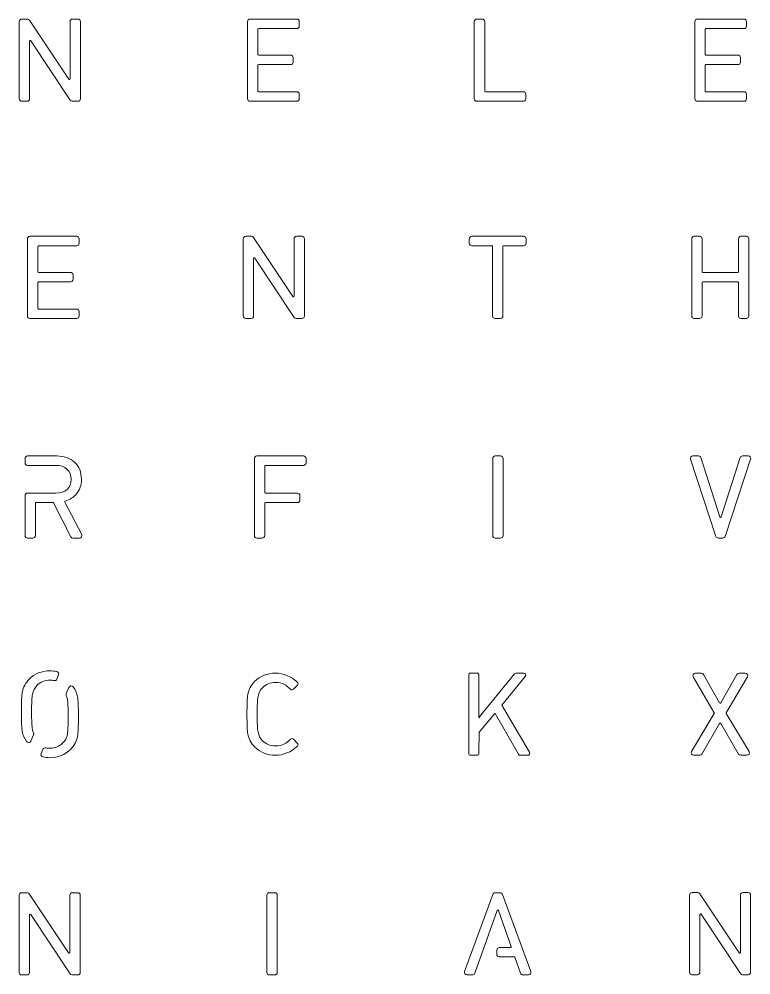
# Model space of a CAD drawing. Header units: millimetres. Extents: x -10 to 590, y -10 to 590.
# Drawn here: x 135.8 to 245.1, y 142.4 to 285.1 of the extents above; entities that cross this region are included whole.
import ezdxf

# ---------------------------------------------------------------- set-up
doc = ezdxf.new("R2010")
doc.units = ezdxf.units.MM
doc.header["$MEASUREMENT"] = 0
doc.layers.add('Layer 1', color=7, linetype='Continuous', lineweight=0)

msp = doc.modelspace()

# ---------------------------------------------------------------- linework, layer by layer
at = {"layer": 'Layer 1', "color": 250, "lineweight": 9, "true_color": 0x231f20}
for points, knots in [([(144.57, 272.89), (144.57, 272.89), (143.72, 272.89), (143.72, 272.89), (143.6, 272.89), (143.48, 272.95), (143.42, 273.05), (143.42, 273.05), (137.55, 281.91), (137.55, 281.91), (137.51, 281.97), (137.45, 281.96), (137.43, 281.95), (137.41, 281.95), (137.36, 281.92), (137.36, 281.85), (137.36, 281.85), (137.36, 273.25), (137.36, 273.25), (137.36, 273.05), (137.19, 272.89), (136.99, 272.89), (136.99, 272.89), (136.18, 272.89), (136.18, 272.89), (135.98, 272.89), (135.81, 273.05), (135.81, 273.25), (135.81, 273.25), (135.81, 284.78), (135.81, 284.78), (135.81, 284.98), (135.98, 285.15), (136.18, 285.15), (136.18, 285.15), (137.03, 285.15), (137.03, 285.15), (137.15, 285.15), (137.27, 285.09), (137.34, 284.98), (137.34, 284.98), (143.2, 276.16), (143.2, 276.16), (143.24, 276.1), (143.3, 276.11), (143.32, 276.11), (143.34, 276.12), (143.4, 276.14), (143.4, 276.21), (143.4, 276.21), (143.4, 284.78), (143.4, 284.78), (143.4, 284.98), (143.56, 285.15), (143.77, 285.15), (143.77, 285.15), (144.57, 285.15), (144.57, 285.15), (144.78, 285.15), (144.94, 284.98), (144.94, 284.78), (144.94, 284.78), (144.94, 273.25), (144.94, 273.25), (144.94, 273.05), (144.78, 272.89), (144.57, 272.89)], [0, 0, 0, 0, 1, 1, 1, 2, 2, 2, 3, 3, 3, 4, 4, 4, 5, 5, 5, 6, 6, 6, 7, 7, 7, 8, 8, 8, 9, 9, 9, 10, 10, 10, 11, 11, 11, 12, 12, 12, 13, 13, 13, 14, 14, 14, 15, 15, 15, 16, 16, 16, 17, 17, 17, 18, 18, 18, 19, 19, 19, 20, 20, 20, 21, 21, 21, 22, 22, 22, 22]), ([(177.25, 272.89), (177.25, 272.89), (170.27, 272.89), (170.27, 272.89), (170.07, 272.89), (169.9, 273.05), (169.9, 273.25), (169.9, 273.25), (169.9, 284.78), (169.9, 284.78), (169.9, 284.98), (170.07, 285.15), (170.27, 285.15), (170.27, 285.15), (177.25, 285.15), (177.25, 285.15), (177.45, 285.15), (177.62, 284.98), (177.62, 284.78), (177.62, 284.78), (177.62, 284.11), (177.62, 284.11), (177.62, 283.91), (177.45, 283.74), (177.25, 283.74), (177.25, 283.74), (171.56, 283.74), (171.56, 283.74), (171.5, 283.74), (171.45, 283.69), (171.45, 283.63), (171.45, 283.63), (171.45, 279.88), (171.45, 279.88), (171.45, 279.82), (171.5, 279.77), (171.56, 279.77), (171.56, 279.77), (176.34, 279.77), (176.34, 279.77), (176.54, 279.77), (176.71, 279.61), (176.71, 279.4), (176.71, 279.4), (176.71, 278.73), (176.71, 278.73), (176.71, 278.53), (176.54, 278.36), (176.34, 278.36), (176.34, 278.36), (171.56, 278.36), (171.56, 278.36), (171.5, 278.36), (171.45, 278.32), (171.45, 278.26), (171.45, 278.26), (171.45, 274.4), (171.45, 274.4), (171.45, 274.34), (171.5, 274.3), (171.56, 274.3), (171.56, 274.3), (177.25, 274.3), (177.25, 274.3), (177.45, 274.3), (177.62, 274.13), (177.62, 273.93), (177.62, 273.93), (177.62, 273.25), (177.62, 273.25), (177.62, 273.05), (177.45, 272.89), (177.25, 272.89)], [0, 0, 0, 0, 1, 1, 1, 2, 2, 2, 3, 3, 3, 4, 4, 4, 5, 5, 5, 6, 6, 6, 7, 7, 7, 8, 8, 8, 9, 9, 9, 10, 10, 10, 11, 11, 11, 12, 12, 12, 13, 13, 13, 14, 14, 14, 15, 15, 15, 16, 16, 16, 17, 17, 17, 18, 18, 18, 19, 19, 19, 20, 20, 20, 21, 21, 21, 22, 22, 22, 23, 23, 23, 24, 24, 24, 24]), ([(211.07, 272.89), (211.07, 272.89), (204.13, 272.89), (204.13, 272.89), (203.93, 272.89), (203.76, 273.05), (203.76, 273.25), (203.76, 273.25), (203.76, 284.78), (203.76, 284.78), (203.76, 284.98), (203.93, 285.15), (204.13, 285.15), (204.13, 285.15), (204.94, 285.15), (204.94, 285.15), (205.14, 285.15), (205.31, 284.98), (205.31, 284.78), (205.31, 284.78), (205.31, 274.4), (205.31, 274.4), (205.31, 274.34), (205.35, 274.3), (205.41, 274.3), (205.41, 274.3), (211.07, 274.3), (211.07, 274.3), (211.28, 274.3), (211.44, 274.13), (211.44, 273.93), (211.44, 273.93), (211.44, 273.25), (211.44, 273.25), (211.44, 273.05), (211.28, 272.89), (211.07, 272.89)], [0, 0, 0, 0, 1, 1, 1, 2, 2, 2, 3, 3, 3, 4, 4, 4, 5, 5, 5, 6, 6, 6, 7, 7, 7, 8, 8, 8, 9, 9, 9, 10, 10, 10, 11, 11, 11, 12, 12, 12, 12]), ([(244.04, 272.89), (244.04, 272.89), (237.07, 272.89), (237.07, 272.89), (236.87, 272.89), (236.7, 273.05), (236.7, 273.25), (236.7, 273.25), (236.7, 284.78), (236.7, 284.78), (236.7, 284.98), (236.87, 285.15), (237.07, 285.15), (237.07, 285.15), (244.04, 285.15), (244.04, 285.15), (244.25, 285.15), (244.41, 284.98), (244.41, 284.78), (244.41, 284.78), (244.41, 284.11), (244.41, 284.11), (244.41, 283.91), (244.25, 283.74), (244.04, 283.74), (244.04, 283.74), (238.35, 283.74), (238.35, 283.74), (238.29, 283.74), (238.25, 283.69), (238.25, 283.63), (238.25, 283.63), (238.25, 279.88), (238.25, 279.88), (238.25, 279.82), (238.29, 279.77), (238.35, 279.77), (238.35, 279.77), (243.13, 279.77), (243.13, 279.77), (243.34, 279.77), (243.5, 279.61), (243.5, 279.4), (243.5, 279.4), (243.5, 278.73), (243.5, 278.73), (243.5, 278.53), (243.34, 278.36), (243.13, 278.36), (243.13, 278.36), (238.35, 278.36), (238.35, 278.36), (238.29, 278.36), (238.25, 278.32), (238.25, 278.26), (238.25, 278.26), (238.25, 274.4), (238.25, 274.4), (238.25, 274.34), (238.29, 274.3), (238.35, 274.3), (238.35, 274.3), (244.04, 274.3), (244.04, 274.3), (244.25, 274.3), (244.41, 274.13), (244.41, 273.93), (244.41, 273.93), (244.41, 273.25), (244.41, 273.25), (244.41, 273.05), (244.25, 272.89), (244.04, 272.89)], [0, 0, 0, 0, 1, 1, 1, 2, 2, 2, 3, 3, 3, 4, 4, 4, 5, 5, 5, 6, 6, 6, 7, 7, 7, 8, 8, 8, 9, 9, 9, 10, 10, 10, 11, 11, 11, 12, 12, 12, 13, 13, 13, 14, 14, 14, 15, 15, 15, 16, 16, 16, 17, 17, 17, 18, 18, 18, 19, 19, 19, 20, 20, 20, 21, 21, 21, 22, 22, 22, 23, 23, 23, 24, 24, 24, 24]), ([(144.38, 240.44), (144.38, 240.44), (137.4, 240.44), (137.4, 240.44), (137.2, 240.44), (137.03, 240.61), (137.03, 240.81), (137.03, 240.81), (137.03, 252.34), (137.03, 252.34), (137.03, 252.54), (137.2, 252.71), (137.4, 252.71), (137.4, 252.71), (144.38, 252.71), (144.38, 252.71), (144.58, 252.71), (144.75, 252.54), (144.75, 252.34), (144.75, 252.34), (144.75, 251.67), (144.75, 251.67), (144.75, 251.46), (144.58, 251.3), (144.38, 251.3), (144.38, 251.3), (138.68, 251.3), (138.68, 251.3), (138.62, 251.3), (138.58, 251.25), (138.58, 251.19), (138.58, 251.19), (138.58, 247.44), (138.58, 247.44), (138.58, 247.38), (138.62, 247.33), (138.68, 247.33), (138.68, 247.33), (143.47, 247.33), (143.47, 247.33), (143.67, 247.33), (143.84, 247.17), (143.84, 246.96), (143.84, 246.96), (143.84, 246.29), (143.84, 246.29), (143.84, 246.09), (143.67, 245.92), (143.47, 245.92), (143.47, 245.92), (138.68, 245.92), (138.68, 245.92), (138.62, 245.92), (138.58, 245.87), (138.58, 245.82), (138.58, 245.82), (138.58, 241.96), (138.58, 241.96), (138.58, 241.9), (138.62, 241.85), (138.68, 241.85), (138.68, 241.85), (144.38, 241.85), (144.38, 241.85), (144.58, 241.85), (144.75, 241.69), (144.75, 241.48), (144.75, 241.48), (144.75, 240.81), (144.75, 240.81), (144.75, 240.61), (144.58, 240.44), (144.38, 240.44)], [0, 0, 0, 0, 1, 1, 1, 2, 2, 2, 3, 3, 3, 4, 4, 4, 5, 5, 5, 6, 6, 6, 7, 7, 7, 8, 8, 8, 9, 9, 9, 10, 10, 10, 11, 11, 11, 12, 12, 12, 13, 13, 13, 14, 14, 14, 15, 15, 15, 16, 16, 16, 17, 17, 17, 18, 18, 18, 19, 19, 19, 20, 20, 20, 21, 21, 21, 22, 22, 22, 23, 23, 23, 24, 24, 24, 24]), ([(178.02, 240.44), (178.02, 240.44), (177.17, 240.44), (177.17, 240.44), (177.05, 240.44), (176.93, 240.51), (176.86, 240.61), (176.86, 240.61), (171, 249.47), (171, 249.47), (170.96, 249.53), (170.9, 249.52), (170.88, 249.51), (170.86, 249.51), (170.81, 249.48), (170.81, 249.41), (170.81, 249.41), (170.81, 240.81), (170.81, 240.81), (170.81, 240.61), (170.64, 240.44), (170.44, 240.44), (170.44, 240.44), (169.63, 240.44), (169.63, 240.44), (169.43, 240.44), (169.26, 240.61), (169.26, 240.81), (169.26, 240.81), (169.26, 252.34), (169.26, 252.34), (169.26, 252.54), (169.43, 252.71), (169.63, 252.71), (169.63, 252.71), (170.48, 252.71), (170.48, 252.71), (170.6, 252.71), (170.72, 252.65), (170.79, 252.54), (170.79, 252.54), (176.65, 243.71), (176.65, 243.71), (176.69, 243.65), (176.75, 243.67), (176.77, 243.67), (176.79, 243.68), (176.85, 243.7), (176.85, 243.77), (176.85, 243.77), (176.85, 252.34), (176.85, 252.34), (176.85, 252.54), (177.01, 252.71), (177.22, 252.71), (177.22, 252.71), (178.02, 252.71), (178.02, 252.71), (178.23, 252.71), (178.39, 252.54), (178.39, 252.34), (178.39, 252.34), (178.39, 240.81), (178.39, 240.81), (178.39, 240.61), (178.23, 240.44), (178.02, 240.44)], [0, 0, 0, 0, 1, 1, 1, 2, 2, 2, 3, 3, 3, 4, 4, 4, 5, 5, 5, 6, 6, 6, 7, 7, 7, 8, 8, 8, 9, 9, 9, 10, 10, 10, 11, 11, 11, 12, 12, 12, 13, 13, 13, 14, 14, 14, 15, 15, 15, 16, 16, 16, 17, 17, 17, 18, 18, 18, 19, 19, 19, 20, 20, 20, 21, 21, 21, 22, 22, 22, 22]), ([(207.66, 240.44), (207.66, 240.44), (206.86, 240.44), (206.86, 240.44), (206.65, 240.44), (206.49, 240.61), (206.49, 240.81), (206.49, 240.81), (206.49, 251.19), (206.49, 251.19), (206.49, 251.25), (206.44, 251.3), (206.38, 251.3), (206.38, 251.3), (203.38, 251.3), (203.38, 251.3), (203.18, 251.3), (203.01, 251.46), (203.01, 251.67), (203.01, 251.67), (203.01, 252.34), (203.01, 252.34), (203.01, 252.54), (203.18, 252.71), (203.38, 252.71), (203.38, 252.71), (211.13, 252.71), (211.13, 252.71), (211.34, 252.71), (211.5, 252.54), (211.5, 252.34), (211.5, 252.34), (211.5, 251.67), (211.5, 251.67), (211.5, 251.46), (211.34, 251.3), (211.13, 251.3), (211.13, 251.3), (208.14, 251.3), (208.14, 251.3), (208.08, 251.3), (208.03, 251.25), (208.03, 251.19), (208.03, 251.19), (208.03, 240.81), (208.03, 240.81), (208.03, 240.61), (207.87, 240.44), (207.66, 240.44)], [0, 0, 0, 0, 1, 1, 1, 2, 2, 2, 3, 3, 3, 4, 4, 4, 5, 5, 5, 6, 6, 6, 7, 7, 7, 8, 8, 8, 9, 9, 9, 10, 10, 10, 11, 11, 11, 12, 12, 12, 13, 13, 13, 14, 14, 14, 15, 15, 15, 16, 16, 16, 16]), ([(244.39, 240.44), (244.39, 240.44), (243.58, 240.44), (243.58, 240.44), (243.38, 240.44), (243.21, 240.61), (243.21, 240.81), (243.21, 240.81), (243.21, 245.82), (243.21, 245.82), (243.21, 245.87), (243.16, 245.92), (243.11, 245.92), (243.11, 245.92), (237.88, 245.92), (237.88, 245.92), (237.83, 245.92), (237.78, 245.87), (237.78, 245.82), (237.78, 245.82), (237.78, 240.81), (237.78, 240.81), (237.78, 240.61), (237.61, 240.44), (237.41, 240.44), (237.41, 240.44), (236.6, 240.44), (236.6, 240.44), (236.4, 240.44), (236.23, 240.61), (236.23, 240.81), (236.23, 240.81), (236.23, 252.34), (236.23, 252.34), (236.23, 252.54), (236.4, 252.71), (236.6, 252.71), (236.6, 252.71), (237.41, 252.71), (237.41, 252.71), (237.61, 252.71), (237.78, 252.54), (237.78, 252.34), (237.78, 252.34), (237.78, 247.44), (237.78, 247.44), (237.78, 247.38), (237.83, 247.33), (237.88, 247.33), (237.88, 247.33), (243.11, 247.33), (243.11, 247.33), (243.16, 247.33), (243.21, 247.38), (243.21, 247.44), (243.21, 247.44), (243.21, 252.34), (243.21, 252.34), (243.21, 252.54), (243.38, 252.71), (243.58, 252.71), (243.58, 252.71), (244.39, 252.71), (244.39, 252.71), (244.59, 252.71), (244.76, 252.54), (244.76, 252.34), (244.76, 252.34), (244.76, 240.81), (244.76, 240.81), (244.76, 240.61), (244.59, 240.44), (244.39, 240.44)], [0, 0, 0, 0, 1, 1, 1, 2, 2, 2, 3, 3, 3, 4, 4, 4, 5, 5, 5, 6, 6, 6, 7, 7, 7, 8, 8, 8, 9, 9, 9, 10, 10, 10, 11, 11, 11, 12, 12, 12, 13, 13, 13, 14, 14, 14, 15, 15, 15, 16, 16, 16, 17, 17, 17, 18, 18, 18, 19, 19, 19, 20, 20, 20, 21, 21, 21, 22, 22, 22, 23, 23, 23, 24, 24, 24, 24]), ([(144.8, 207.65), (144.8, 207.65), (143.84, 207.65), (143.84, 207.65), (143.7, 207.65), (143.57, 207.73), (143.51, 207.85), (143.51, 207.85), (140.91, 212.92), (140.91, 212.92), (140.89, 212.95), (140.86, 212.97), (140.82, 212.97), (140.82, 212.97), (138.32, 212.97), (138.32, 212.97), (138.26, 212.97), (138.21, 212.93), (138.21, 212.87), (138.21, 212.87), (138.21, 208.02), (138.21, 208.02), (138.21, 207.81), (138.05, 207.65), (137.84, 207.65), (137.84, 207.65), (137.04, 207.65), (137.04, 207.65), (136.83, 207.65), (136.67, 207.81), (136.67, 208.02), (136.67, 208.02), (136.67, 214), (136.67, 214), (136.67, 214.2), (136.83, 214.37), (137.04, 214.37), (137.04, 214.37), (141.28, 214.37), (141.28, 214.37), (141.98, 214.37), (142.53, 214.55), (142.94, 214.9), (143.34, 215.25), (143.54, 215.76), (143.54, 216.43), (143.54, 217.1), (143.34, 217.6), (142.93, 217.96), (142.52, 218.32), (141.96, 218.5), (141.28, 218.5), (141.28, 218.5), (137.04, 218.5), (137.04, 218.5), (136.83, 218.5), (136.67, 218.67), (136.67, 218.87), (136.67, 218.87), (136.67, 219.54), (136.67, 219.54), (136.67, 219.75), (136.83, 219.91), (137.04, 219.91), (137.04, 219.91), (141.4, 219.91), (141.4, 219.91), (142.48, 219.91), (143.38, 219.6), (144.06, 218.98), (144.74, 218.35), (145.09, 217.5), (145.09, 216.44), (145.09, 215.56), (144.84, 214.82), (144.35, 214.23), (143.92, 213.73), (143.36, 213.37), (142.67, 213.17), (142.64, 213.16), (142.61, 213.14), (142.6, 213.11), (142.59, 213.09), (142.58, 213.05), (142.6, 213.02), (142.6, 213.02), (145.13, 208.19), (145.13, 208.19), (145.19, 208.07), (145.18, 207.94), (145.12, 207.83), (145.05, 207.72), (144.93, 207.65), (144.8, 207.65)], [0, 0, 0, 0, 1, 1, 1, 2, 2, 2, 3, 3, 3, 4, 4, 4, 5, 5, 5, 6, 6, 6, 7, 7, 7, 8, 8, 8, 9, 9, 9, 10, 10, 10, 11, 11, 11, 12, 12, 12, 13, 13, 13, 14, 14, 14, 15, 15, 15, 16, 16, 16, 17, 17, 17, 18, 18, 18, 19, 19, 19, 20, 20, 20, 21, 21, 21, 22, 22, 22, 23, 23, 23, 24, 24, 24, 25, 25, 25, 26, 26, 26, 27, 27, 27, 28, 28, 28, 29, 29, 29, 30, 30, 30, 31, 31, 31, 31]), ([(172.09, 207.65), (172.09, 207.65), (171.29, 207.65), (171.29, 207.65), (171.08, 207.65), (170.92, 207.81), (170.92, 208.02), (170.92, 208.02), (170.92, 219.54), (170.92, 219.54), (170.92, 219.75), (171.08, 219.91), (171.29, 219.91), (171.29, 219.91), (178.26, 219.91), (178.26, 219.91), (178.47, 219.91), (178.63, 219.75), (178.63, 219.54), (178.63, 219.54), (178.63, 218.87), (178.63, 218.87), (178.63, 218.67), (178.47, 218.5), (178.26, 218.5), (178.26, 218.5), (172.57, 218.5), (172.57, 218.5), (172.51, 218.5), (172.46, 218.46), (172.46, 218.4), (172.46, 218.4), (172.46, 214.46), (172.46, 214.46), (172.46, 214.4), (172.51, 214.35), (172.57, 214.35), (172.57, 214.35), (177.35, 214.35), (177.35, 214.35), (177.56, 214.35), (177.72, 214.19), (177.72, 213.98), (177.72, 213.98), (177.72, 213.31), (177.72, 213.31), (177.72, 213.11), (177.56, 212.94), (177.35, 212.94), (177.35, 212.94), (172.57, 212.94), (172.57, 212.94), (172.51, 212.94), (172.46, 212.89), (172.46, 212.84), (172.46, 212.84), (172.46, 208.02), (172.46, 208.02), (172.46, 207.81), (172.3, 207.65), (172.09, 207.65)], [0, 0, 0, 0, 1, 1, 1, 2, 2, 2, 3, 3, 3, 4, 4, 4, 5, 5, 5, 6, 6, 6, 7, 7, 7, 8, 8, 8, 9, 9, 9, 10, 10, 10, 11, 11, 11, 12, 12, 12, 13, 13, 13, 14, 14, 14, 15, 15, 15, 16, 16, 16, 17, 17, 17, 18, 18, 18, 19, 19, 19, 20, 20, 20, 20]), ([(207.69, 207.65), (207.69, 207.65), (206.89, 207.65), (206.89, 207.65), (206.68, 207.65), (206.52, 207.81), (206.52, 208.02), (206.52, 208.02), (206.52, 219.54), (206.52, 219.54), (206.52, 219.75), (206.68, 219.91), (206.89, 219.91), (206.89, 219.91), (207.69, 219.91), (207.69, 219.91), (207.9, 219.91), (208.06, 219.75), (208.06, 219.54), (208.06, 219.54), (208.06, 208.02), (208.06, 208.02), (208.06, 207.81), (207.9, 207.65), (207.69, 207.65)], [0, 0, 0, 0, 1, 1, 1, 2, 2, 2, 3, 3, 3, 4, 4, 4, 5, 5, 5, 6, 6, 6, 7, 7, 7, 8, 8, 8, 8]), ([(240.89, 207.65), (240.89, 207.65), (240.19, 207.65), (240.19, 207.65), (240.03, 207.65), (239.88, 207.75), (239.83, 207.9), (239.83, 207.9), (236.05, 219.43), (236.05, 219.43), (236.01, 219.54), (236.03, 219.66), (236.1, 219.76), (236.17, 219.86), (236.28, 219.91), (236.4, 219.91), (236.4, 219.91), (237.25, 219.91), (237.25, 219.91), (237.41, 219.91), (237.55, 219.81), (237.6, 219.66), (237.6, 219.66), (240.44, 210.82), (240.44, 210.82), (240.46, 210.75), (240.52, 210.74), (240.54, 210.74), (240.54, 210.74), (240.54, 210.74), (240.54, 210.74), (240.55, 210.74), (240.61, 210.75), (240.64, 210.82), (240.64, 210.82), (243.48, 219.66), (243.48, 219.66), (243.52, 219.81), (243.67, 219.91), (243.83, 219.91), (243.83, 219.91), (244.67, 219.91), (244.67, 219.91), (244.79, 219.91), (244.9, 219.86), (244.97, 219.76), (245.04, 219.66), (245.06, 219.54), (245.03, 219.43), (245.03, 219.43), (241.24, 207.9), (241.24, 207.9), (241.19, 207.75), (241.05, 207.65), (240.89, 207.65)], [0, 0, 0, 0, 1, 1, 1, 2, 2, 2, 3, 3, 3, 4, 4, 4, 5, 5, 5, 6, 6, 6, 7, 7, 7, 8, 8, 8, 9, 9, 9, 10, 10, 10, 11, 11, 11, 12, 12, 12, 13, 13, 13, 14, 14, 14, 15, 15, 15, 16, 16, 16, 17, 17, 17, 18, 18, 18, 18]), ([(137.2, 177.11), (137.08, 177.11), (136.97, 177.16), (136.9, 177.26), (136.58, 177.69), (136.37, 178.19), (136.26, 178.75), (136.17, 179.26), (136.12, 180.22), (136.12, 181.69), (136.12, 183.16), (136.17, 184.12), (136.26, 184.63), (136.41, 185.39), (136.75, 186.03), (137.27, 186.56), (138.11, 187.4), (139.16, 187.82), (140.38, 187.82), (140.75, 187.82), (141.11, 187.78), (141.44, 187.71), (141.55, 187.68), (141.63, 187.62), (141.68, 187.52), (141.73, 187.42), (141.73, 187.31), (141.69, 187.21), (141.69, 187.21), (141.43, 186.58), (141.43, 186.58), (141.36, 186.42), (141.18, 186.33), (141.01, 186.37), (140.81, 186.41), (140.6, 186.43), (140.38, 186.43), (139.62, 186.43), (138.96, 186.16), (138.44, 185.63), (138.1, 185.28), (137.88, 184.84), (137.78, 184.32), (137.69, 183.85), (137.65, 182.97), (137.65, 181.69), (137.65, 180.41), (137.69, 179.53), (137.78, 179.06), (137.81, 178.88), (137.87, 178.71), (137.93, 178.54), (137.97, 178.45), (137.97, 178.35), (137.93, 178.26), (137.93, 178.26), (137.54, 177.33), (137.54, 177.33), (137.49, 177.21), (137.38, 177.13), (137.25, 177.11), (137.23, 177.11), (137.22, 177.11), (137.2, 177.11)], [0, 0, 0, 0, 1, 1, 1, 2, 2, 2, 3, 3, 3, 4, 4, 4, 5, 5, 5, 6, 6, 6, 7, 7, 7, 8, 8, 8, 9, 9, 9, 10, 10, 10, 11, 11, 11, 12, 12, 12, 13, 13, 13, 14, 14, 14, 15, 15, 15, 16, 16, 16, 17, 17, 17, 18, 18, 18, 19, 19, 19, 20, 20, 20, 21, 21, 21, 21]), ([(174.07, 175.21), (172.84, 175.21), (171.8, 175.63), (170.96, 176.47), (170.43, 177), (170.09, 177.64), (169.94, 178.4), (169.85, 178.9), (169.81, 179.89), (169.81, 181.34), (169.81, 182.79), (169.85, 183.78), (169.94, 184.28), (170.09, 185.03), (170.43, 185.68), (170.96, 186.21), (171.8, 187.05), (172.84, 187.47), (174.07, 187.47), (175.26, 187.47), (176.37, 187.01), (177.35, 186.11), (177.41, 186.06), (177.44, 185.98), (177.44, 185.9), (177.45, 185.82), (177.42, 185.74), (177.36, 185.69), (177.36, 185.69), (176.74, 185.07), (176.74, 185.07), (176.63, 184.96), (176.45, 184.96), (176.33, 185.06), (175.98, 185.4), (175.67, 185.64), (175.4, 185.78), (175.01, 185.98), (174.56, 186.08), (174.07, 186.08), (173.29, 186.08), (172.64, 185.81), (172.12, 185.29), (171.79, 184.95), (171.57, 184.51), (171.46, 183.98), (171.38, 183.51), (171.33, 182.62), (171.33, 181.34), (171.33, 180.06), (171.38, 179.17), (171.46, 178.69), (171.57, 178.17), (171.79, 177.73), (172.12, 177.39), (172.64, 176.86), (173.29, 176.6), (174.07, 176.6), (174.56, 176.6), (175.01, 176.7), (175.4, 176.9), (175.67, 177.04), (175.98, 177.28), (176.33, 177.61), (176.45, 177.72), (176.63, 177.72), (176.74, 177.61), (176.74, 177.61), (177.36, 176.99), (177.36, 176.99), (177.42, 176.94), (177.45, 176.86), (177.44, 176.78), (177.44, 176.7), (177.41, 176.62), (177.35, 176.57), (176.37, 175.66), (175.26, 175.21), (174.07, 175.21)], [0, 0, 0, 0, 1, 1, 1, 2, 2, 2, 3, 3, 3, 4, 4, 4, 5, 5, 5, 6, 6, 6, 7, 7, 7, 8, 8, 8, 9, 9, 9, 10, 10, 10, 11, 11, 11, 12, 12, 12, 13, 13, 13, 14, 14, 14, 15, 15, 15, 16, 16, 16, 17, 17, 17, 18, 18, 18, 19, 19, 19, 20, 20, 20, 21, 21, 21, 22, 22, 22, 23, 23, 23, 24, 24, 24, 25, 25, 25, 26, 26, 26, 26]), ([(211.75, 175.21), (211.75, 175.21), (210.61, 175.21), (210.61, 175.21), (210.5, 175.21), (210.41, 175.26), (210.35, 175.35), (210.35, 175.35), (206.86, 181.46), (206.86, 181.46), (206.86, 181.46), (206.81, 181.46), (206.81, 181.46), (206.81, 181.46), (204.47, 178.65), (204.47, 178.65), (204.47, 178.65), (204.46, 175.5), (204.46, 175.5), (204.46, 175.34), (204.33, 175.21), (204.17, 175.21), (204.17, 175.21), (203.21, 175.21), (203.21, 175.21), (203.05, 175.21), (202.92, 175.34), (202.92, 175.5), (202.92, 175.5), (202.92, 187.18), (202.92, 187.18), (202.92, 187.34), (203.05, 187.47), (203.21, 187.47), (203.21, 187.47), (204.17, 187.47), (204.17, 187.47), (204.33, 187.47), (204.46, 187.34), (204.46, 187.18), (204.46, 187.18), (204.46, 180.9), (204.46, 180.9), (204.46, 180.9), (204.61, 180.8), (204.61, 180.8), (204.61, 180.8), (204.51, 180.88), (204.51, 180.88), (204.51, 180.88), (209.77, 187.36), (209.77, 187.36), (209.83, 187.43), (209.91, 187.47), (210, 187.47), (210, 187.47), (211.16, 187.47), (211.16, 187.47), (211.27, 187.47), (211.37, 187.41), (211.42, 187.3), (211.47, 187.2), (211.45, 187.08), (211.38, 186.99), (211.38, 186.99), (207.89, 182.71), (207.89, 182.71), (207.89, 182.71), (212, 175.65), (212, 175.65), (212.06, 175.55), (212.06, 175.45), (212.01, 175.35), (211.95, 175.26), (211.86, 175.21), (211.75, 175.21)], [0, 0, 0, 0, 1, 1, 1, 2, 2, 2, 3, 3, 3, 4, 4, 4, 5, 5, 5, 6, 6, 6, 7, 7, 7, 8, 8, 8, 9, 9, 9, 10, 10, 10, 11, 11, 11, 12, 12, 12, 13, 13, 13, 14, 14, 14, 15, 15, 15, 16, 16, 16, 17, 17, 17, 18, 18, 18, 19, 19, 19, 20, 20, 20, 21, 21, 21, 22, 22, 22, 23, 23, 23, 24, 24, 24, 25, 25, 25, 25]), ([(244.47, 175.21), (244.47, 175.21), (243.55, 175.21), (243.55, 175.21), (243.42, 175.21), (243.29, 175.28), (243.23, 175.39), (243.23, 175.39), (240.58, 179.96), (240.58, 179.96), (240.56, 180), (240.51, 180.01), (240.49, 180.01), (240.49, 180.01), (240.49, 180.01), (240.49, 180.01), (240.47, 180.01), (240.43, 180), (240.4, 179.96), (240.4, 179.96), (237.74, 175.39), (237.74, 175.39), (237.68, 175.28), (237.56, 175.21), (237.42, 175.21), (237.42, 175.21), (236.53, 175.21), (236.53, 175.21), (236.4, 175.21), (236.28, 175.28), (236.21, 175.39), (236.14, 175.51), (236.14, 175.65), (236.21, 175.77), (236.21, 175.77), (239.6, 181.44), (239.6, 181.44), (239.62, 181.47), (239.62, 181.51), (239.6, 181.54), (239.6, 181.54), (236.44, 186.91), (236.44, 186.91), (236.38, 187.03), (236.38, 187.17), (236.44, 187.28), (236.51, 187.4), (236.63, 187.47), (236.76, 187.47), (236.76, 187.47), (237.69, 187.47), (237.69, 187.47), (237.83, 187.47), (237.95, 187.4), (238.01, 187.28), (238.01, 187.28), (240.4, 183.04), (240.4, 183.04), (240.43, 182.99), (240.48, 182.98), (240.49, 182.98), (240.49, 182.98), (240.49, 182.98), (240.49, 182.98), (240.51, 182.98), (240.56, 182.99), (240.59, 183.04), (240.59, 183.04), (242.97, 187.28), (242.97, 187.28), (243.04, 187.4), (243.16, 187.47), (243.3, 187.47), (243.3, 187.47), (244.22, 187.47), (244.22, 187.47), (244.36, 187.47), (244.48, 187.4), (244.55, 187.28), (244.61, 187.17), (244.61, 187.03), (244.54, 186.91), (244.54, 186.91), (241.37, 181.55), (241.37, 181.55), (241.35, 181.51), (241.35, 181.47), (241.37, 181.44), (241.37, 181.44), (244.79, 175.77), (244.79, 175.77), (244.86, 175.65), (244.86, 175.51), (244.79, 175.39), (244.73, 175.28), (244.61, 175.21), (244.47, 175.21)], [0, 0, 0, 0, 1, 1, 1, 2, 2, 2, 3, 3, 3, 4, 4, 4, 5, 5, 5, 6, 6, 6, 7, 7, 7, 8, 8, 8, 9, 9, 9, 10, 10, 10, 11, 11, 11, 12, 12, 12, 13, 13, 13, 14, 14, 14, 15, 15, 15, 16, 16, 16, 17, 17, 17, 18, 18, 18, 19, 19, 19, 20, 20, 20, 21, 21, 21, 22, 22, 22, 23, 23, 23, 24, 24, 24, 25, 25, 25, 26, 26, 26, 27, 27, 27, 28, 28, 28, 29, 29, 29, 30, 30, 30, 31, 31, 31, 32, 32, 32, 32]), ([(140.38, 174.85), (140.01, 174.85), (139.66, 174.89), (139.32, 174.97), (139.22, 174.99), (139.13, 175.06), (139.08, 175.16), (139.03, 175.25), (139.03, 175.37), (139.07, 175.47), (139.07, 175.47), (139.34, 176.1), (139.34, 176.1), (139.41, 176.26), (139.58, 176.35), (139.76, 176.31), (139.95, 176.27), (140.16, 176.25), (140.38, 176.25), (141.15, 176.25), (141.8, 176.52), (142.33, 177.05), (142.66, 177.39), (142.88, 177.84), (142.99, 178.36), (143.07, 178.82), (143.12, 179.71), (143.12, 180.99), (143.12, 182.26), (143.07, 183.15), (142.99, 183.61), (142.95, 183.79), (142.9, 183.97), (142.83, 184.14), (142.8, 184.23), (142.8, 184.32), (142.83, 184.41), (142.83, 184.41), (143.22, 185.35), (143.22, 185.35), (143.28, 185.47), (143.39, 185.55), (143.52, 185.57), (143.65, 185.58), (143.78, 185.53), (143.86, 185.42), (144.18, 184.98), (144.4, 184.48), (144.51, 183.93), (144.51, 183.93), (144.51, 183.93), (144.51, 183.93), (144.6, 183.42), (144.64, 182.43), (144.64, 180.99), (144.64, 179.52), (144.6, 178.56), (144.51, 178.05), (144.36, 177.29), (144.02, 176.64), (143.49, 176.12), (142.65, 175.28), (141.61, 174.85), (140.38, 174.85)], [0, 0, 0, 0, 1, 1, 1, 2, 2, 2, 3, 3, 3, 4, 4, 4, 5, 5, 5, 6, 6, 6, 7, 7, 7, 8, 8, 8, 9, 9, 9, 10, 10, 10, 11, 11, 11, 12, 12, 12, 13, 13, 13, 14, 14, 14, 15, 15, 15, 16, 16, 16, 17, 17, 17, 18, 18, 18, 19, 19, 19, 20, 20, 20, 21, 21, 21, 21]), ([(144.55, 142.41), (144.55, 142.41), (143.7, 142.41), (143.7, 142.41), (143.57, 142.41), (143.46, 142.47), (143.39, 142.58), (143.39, 142.58), (137.52, 151.44), (137.52, 151.44), (137.48, 151.5), (137.42, 151.48), (137.41, 151.48), (137.39, 151.47), (137.33, 151.45), (137.33, 151.38), (137.33, 151.38), (137.33, 142.78), (137.33, 142.78), (137.33, 142.58), (137.16, 142.41), (136.96, 142.41), (136.96, 142.41), (136.15, 142.41), (136.15, 142.41), (135.95, 142.41), (135.79, 142.58), (135.79, 142.78), (135.79, 142.78), (135.79, 154.31), (135.79, 154.31), (135.79, 154.51), (135.95, 154.68), (136.15, 154.68), (136.15, 154.68), (137, 154.68), (137, 154.68), (137.13, 154.68), (137.24, 154.61), (137.31, 154.51), (137.31, 154.51), (143.18, 145.68), (143.18, 145.68), (143.22, 145.62), (143.28, 145.63), (143.29, 145.64), (143.31, 145.65), (143.37, 145.67), (143.37, 145.74), (143.37, 145.74), (143.37, 154.31), (143.37, 154.31), (143.37, 154.51), (143.54, 154.68), (143.74, 154.68), (143.74, 154.68), (144.55, 154.68), (144.55, 154.68), (144.75, 154.68), (144.91, 154.51), (144.91, 154.31), (144.91, 154.31), (144.91, 142.78), (144.91, 142.78), (144.91, 142.58), (144.75, 142.41), (144.55, 142.41)], [0, 0, 0, 0, 1, 1, 1, 2, 2, 2, 3, 3, 3, 4, 4, 4, 5, 5, 5, 6, 6, 6, 7, 7, 7, 8, 8, 8, 9, 9, 9, 10, 10, 10, 11, 11, 11, 12, 12, 12, 13, 13, 13, 14, 14, 14, 15, 15, 15, 16, 16, 16, 17, 17, 17, 18, 18, 18, 19, 19, 19, 20, 20, 20, 21, 21, 21, 22, 22, 22, 22]), ([(173.96, 142.41), (173.96, 142.41), (173.16, 142.41), (173.16, 142.41), (172.95, 142.41), (172.79, 142.58), (172.79, 142.78), (172.79, 142.78), (172.79, 154.31), (172.79, 154.31), (172.79, 154.51), (172.95, 154.68), (173.16, 154.68), (173.16, 154.68), (173.96, 154.68), (173.96, 154.68), (174.17, 154.68), (174.33, 154.51), (174.33, 154.31), (174.33, 154.31), (174.33, 142.78), (174.33, 142.78), (174.33, 142.58), (174.17, 142.41), (173.96, 142.41)], [0, 0, 0, 0, 1, 1, 1, 2, 2, 2, 3, 3, 3, 4, 4, 4, 5, 5, 5, 6, 6, 6, 7, 7, 7, 8, 8, 8, 8]), ([(211.86, 142.41), (211.86, 142.41), (211, 142.41), (211, 142.41), (210.84, 142.41), (210.7, 142.51), (210.65, 142.66), (210.65, 142.66), (209.8, 145.05), (209.8, 145.05), (209.79, 145.1), (209.75, 145.12), (209.7, 145.12), (209.7, 145.12), (207.49, 145.12), (207.49, 145.12), (207.39, 145.12), (207.3, 145.16), (207.23, 145.23), (207.16, 145.3), (207.12, 145.4), (207.12, 145.5), (207.12, 145.5), (207.12, 146.13), (207.12, 146.13), (207.12, 146.34), (207.29, 146.5), (207.49, 146.5), (207.49, 146.5), (209.16, 146.5), (209.16, 146.5), (209.2, 146.5), (209.23, 146.52), (209.25, 146.55), (209.27, 146.57), (209.27, 146.61), (209.26, 146.64), (209.26, 146.64), (207.37, 152.03), (207.37, 152.03), (207.35, 152.09), (207.29, 152.1), (207.27, 152.1), (207.27, 152.1), (207.27, 152.1), (207.27, 152.1), (207.26, 152.1), (207.2, 152.09), (207.17, 152.03), (207.17, 152.03), (203.85, 142.66), (203.85, 142.66), (203.8, 142.51), (203.66, 142.41), (203.5, 142.41), (203.5, 142.41), (202.64, 142.41), (202.64, 142.41), (202.52, 142.41), (202.41, 142.47), (202.34, 142.57), (202.27, 142.67), (202.25, 142.8), (202.3, 142.91), (202.3, 142.91), (206.54, 154.43), (206.54, 154.43), (206.59, 154.58), (206.73, 154.68), (206.88, 154.68), (206.88, 154.68), (207.63, 154.68), (207.63, 154.68), (207.79, 154.68), (207.93, 154.58), (207.98, 154.43), (207.98, 154.43), (212.2, 142.91), (212.2, 142.91), (212.24, 142.79), (212.23, 142.67), (212.16, 142.57), (212.09, 142.47), (211.98, 142.41), (211.86, 142.41)], [0, 0, 0, 0, 1, 1, 1, 2, 2, 2, 3, 3, 3, 4, 4, 4, 5, 5, 5, 6, 6, 6, 7, 7, 7, 8, 8, 8, 9, 9, 9, 10, 10, 10, 11, 11, 11, 12, 12, 12, 13, 13, 13, 14, 14, 14, 15, 15, 15, 16, 16, 16, 17, 17, 17, 18, 18, 18, 19, 19, 19, 20, 20, 20, 21, 21, 21, 22, 22, 22, 23, 23, 23, 24, 24, 24, 25, 25, 25, 26, 26, 26, 27, 27, 27, 28, 28, 28, 28]), ([(244.66, 142.44), (244.66, 142.44), (243.82, 142.44), (243.82, 142.44), (243.69, 142.44), (243.58, 142.5), (243.51, 142.6), (243.51, 142.6), (237.64, 151.46), (237.64, 151.46), (237.6, 151.52), (237.54, 151.51), (237.52, 151.51), (237.51, 151.5), (237.45, 151.48), (237.45, 151.41), (237.45, 151.41), (237.45, 142.81), (237.45, 142.81), (237.45, 142.6), (237.28, 142.44), (237.08, 142.44), (237.08, 142.44), (236.27, 142.44), (236.27, 142.44), (236.07, 142.44), (235.9, 142.6), (235.9, 142.81), (235.9, 142.81), (235.9, 154.33), (235.9, 154.33), (235.9, 154.54), (236.07, 154.7), (236.27, 154.7), (236.27, 154.7), (237.12, 154.7), (237.12, 154.7), (237.25, 154.7), (237.36, 154.64), (237.43, 154.54), (237.43, 154.54), (243.3, 145.71), (243.3, 145.71), (243.34, 145.65), (243.4, 145.66), (243.41, 145.67), (243.43, 145.67), (243.49, 145.7), (243.49, 145.77), (243.49, 145.77), (243.49, 154.33), (243.49, 154.33), (243.49, 154.54), (243.65, 154.7), (243.86, 154.7), (243.86, 154.7), (244.66, 154.7), (244.66, 154.7), (244.87, 154.7), (245.03, 154.54), (245.03, 154.33), (245.03, 154.33), (245.03, 142.81), (245.03, 142.81), (245.03, 142.6), (244.87, 142.44), (244.66, 142.44)], [0, 0, 0, 0, 1, 1, 1, 2, 2, 2, 3, 3, 3, 4, 4, 4, 5, 5, 5, 6, 6, 6, 7, 7, 7, 8, 8, 8, 9, 9, 9, 10, 10, 10, 11, 11, 11, 12, 12, 12, 13, 13, 13, 14, 14, 14, 15, 15, 15, 16, 16, 16, 17, 17, 17, 18, 18, 18, 19, 19, 19, 20, 20, 20, 21, 21, 21, 22, 22, 22, 22])]:
    msp.add_open_spline(points, degree=3, knots=knots, dxfattribs=at)

doc.saveas('drawing.dxf')
